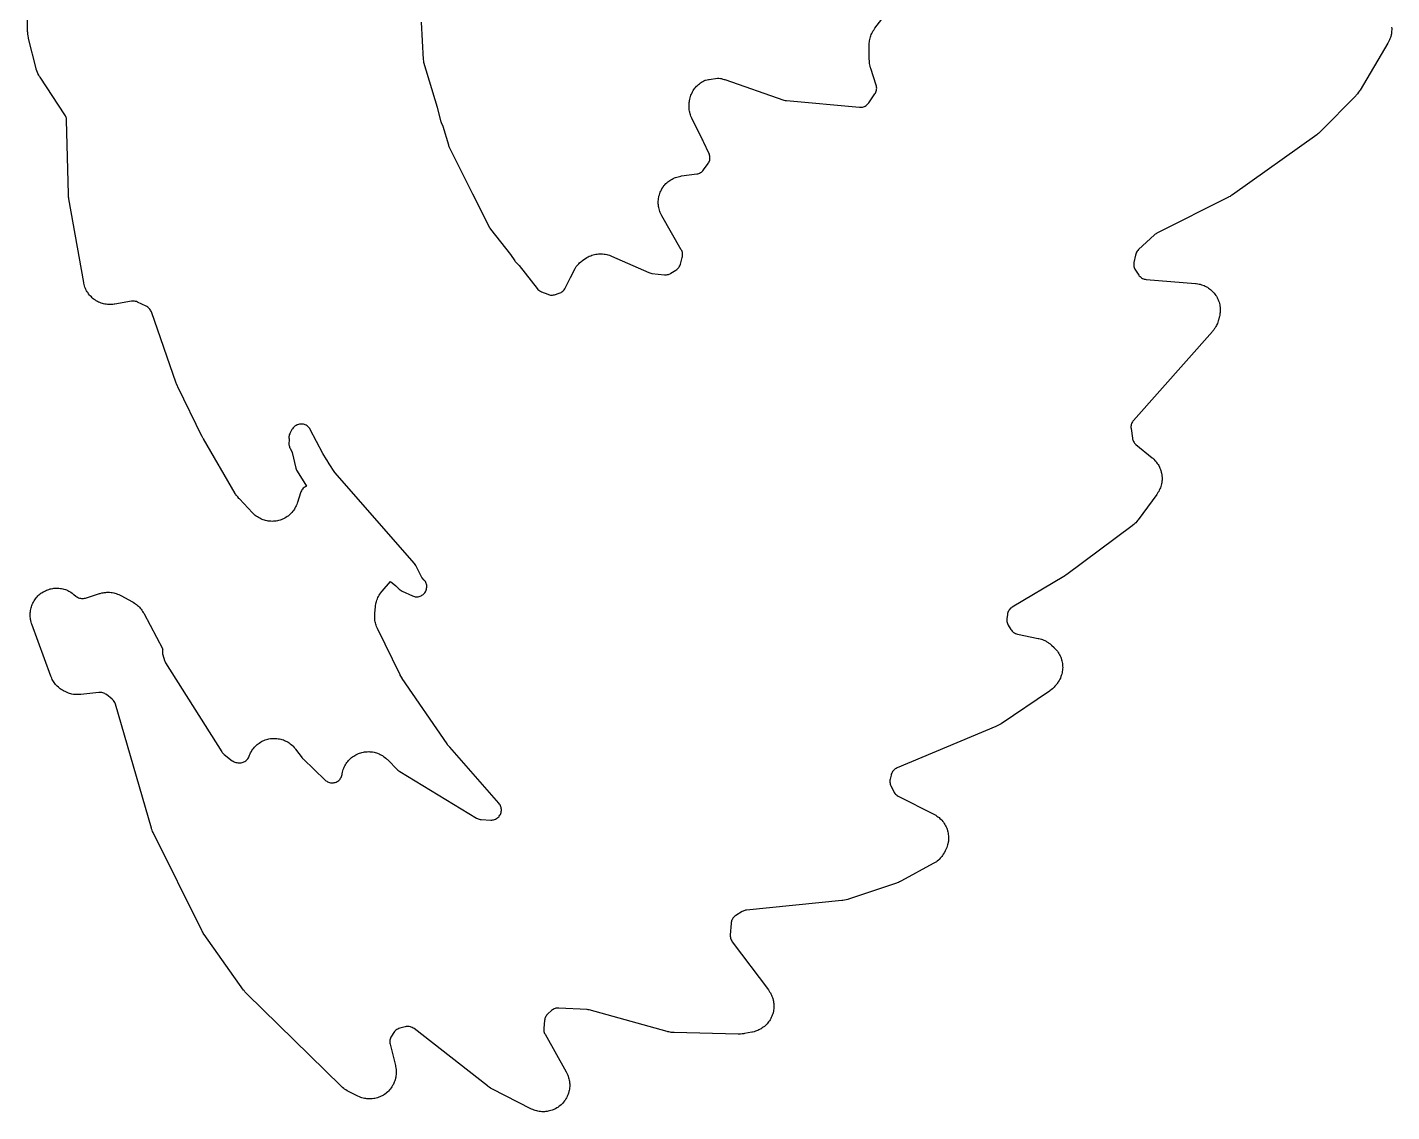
# Model space of a CAD drawing. Header units: millimetres. Extents: x 13 to 182, y 21 to 298.
# Drawn here: x 103.64 to 144.13, y 100.3 to 132.48 of the extents above; entities that cross this region are included whole.
import ezdxf

# ---------------------------------------------------------------- set-up
doc = ezdxf.new("R2010")
doc.units = ezdxf.units.MM
doc.layers.add('CUT', color=7, linetype='CONTINUOUS')

msp = doc.modelspace()

# ---------------------------------------------------------------- linework, layer by layer
at = {"layer": 'CUT'}
for points in [[(144.1284, 132.4899), (144.1311, 132.4454), (144.1314, 132.412), (144.1296, 132.3674), (144.1267, 132.3342), (144.1205, 132.29), (144.1142, 132.2572), (144.1037, 132.2138), (144.0942, 132.1818), (144.0795, 132.1397), (144.0669, 132.1087), (144.048, 132.0683), (144.0272, 132.0289), (144.0163, 132.0094), (143.1934, 130.6225), (143.1789, 130.5997), (143.1488, 130.5552), (143.1159, 130.5125), (143.0806, 130.4718), (143.0624, 130.452), (142.0316, 129.3999), (142.0174, 129.386), (141.9884, 129.3589), (141.9582, 129.333), (141.9268, 129.3086), (141.9109, 129.2967), (139.4043, 127.5113), (139.3901, 127.5015), (139.3613, 127.4827), (139.3319, 127.4649), (139.3018, 127.4483), (139.2865, 127.4403), (137.161, 126.3713), (137.1366, 126.3575), (137.1136, 126.3416), (137.0921, 126.3236), (136.6174, 125.8847), (136.5957, 125.8625), (136.5764, 125.8381), (136.5598, 125.8119), (136.5459, 125.7841), (136.535, 125.755), (136.5272, 125.7249), (136.4815, 125.5033), (136.477, 125.4739), (136.4754, 125.4441), (136.4767, 125.4144), (136.481, 125.3849), (136.4882, 125.356), (136.4982, 125.328), (136.511, 125.3011), (136.5263, 125.2755), (136.623, 125.1316), (136.6409, 125.1076), (136.661, 125.0856), (136.6833, 125.0657), (136.7074, 125.048), (136.7332, 125.0329), (136.7603, 125.0204), (136.7886, 125.0107), (136.8176, 125.0038), (136.8473, 124.9998), (138.3086, 124.8787), (138.3303, 124.8764), (138.3736, 124.8707), (138.4166, 124.8629), (138.4485, 124.8554), (138.4905, 124.8435), (138.5215, 124.833), (138.5622, 124.817), (138.5921, 124.8036), (138.631, 124.7838), (138.6594, 124.7675), (138.6962, 124.744), (138.7229, 124.725), (138.7573, 124.698), (138.782, 124.6766), (138.8136, 124.6464), (138.8362, 124.6226), (138.8647, 124.5895), (138.8848, 124.5637), (138.91, 124.528), (138.9275, 124.5003), (138.9491, 124.4623), (138.9638, 124.4331), (138.9816, 124.3932), (138.9935, 124.3627), (139.0073, 124.3212), (139.0162, 124.2897), (139.0259, 124.2471), (139.0317, 124.2149), (139.0372, 124.1715), (139.0398, 124.1389), (139.0411, 124.0952), (139.0406, 124.0625), (139.0376, 124.0189), (139.0339, 123.9863), (139.0268, 123.9432), (139.0175, 123.9005), (139.0124, 123.8793), (138.9897, 123.7942), (138.9838, 123.7741), (138.9712, 123.7343), (138.9567, 123.6951), (138.9445, 123.6663), (138.9265, 123.6286), (138.9117, 123.601), (138.8902, 123.5652), (138.8729, 123.5391), (138.8482, 123.5054), (138.822, 123.4729), (138.8085, 123.457), (136.4673, 120.8165), (136.4492, 120.794), (136.4334, 120.7699), (136.4199, 120.7444), (136.409, 120.7176), (136.4007, 120.69), (136.395, 120.6617), (136.3922, 120.6329), (136.3921, 120.6041), (136.3948, 120.5753), (136.4352, 120.2903), (136.4404, 120.263), (136.4481, 120.2363), (136.4582, 120.2104), (136.4707, 120.1856), (136.4854, 120.162), (136.5023, 120.1399), (136.5211, 120.1194), (136.5417, 120.1008), (137.0205, 119.7071), (137.0377, 119.6922), (137.0713, 119.6616), (137.1033, 119.6293), (137.1261, 119.6039), (137.1547, 119.5686), (137.1748, 119.541), (137.1997, 119.5029), (137.2169, 119.4735), (137.2378, 119.4331), (137.2519, 119.4021), (137.2687, 119.3598), (137.2796, 119.3275), (137.292, 119.2837), (137.2996, 119.2505), (137.3075, 119.2057), (137.3117, 119.1719), (137.315, 119.1265), (137.3158, 119.0924), (137.3145, 119.0469), (137.3118, 119.013), (137.306, 118.9678), (137.2999, 118.9343), (137.2895, 118.89), (137.2801, 118.8573), (137.2653, 118.8142), (137.2525, 118.7826), (137.2335, 118.7413), (137.2176, 118.7111), (137.1945, 118.672), (137.1694, 118.634), (137.1564, 118.6154), (136.6034, 117.8648), (136.5899, 117.8473), (136.562, 117.8132), (136.5325, 117.7804), (136.5092, 117.757), (136.4767, 117.7272), (136.4427, 117.6991), (136.4253, 117.6855), (134.4935, 116.2421), (134.4738, 116.2282), (134.4234, 116.1946), (134.4029, 116.1817), (132.87, 115.2752), (132.8447, 115.2585), (132.8213, 115.2393), (132.7999, 115.2178), (132.7807, 115.1943), (132.7641, 115.1689), (132.75, 115.142), (132.7388, 115.1138), (132.7305, 115.0847), (132.7251, 115.0548), (132.7093, 114.9304), (132.7071, 114.9015), (132.7076, 114.8725), (132.711, 114.8436), (132.7171, 114.8153), (132.7259, 114.7876), (132.7374, 114.761), (132.7513, 114.7355), (132.827, 114.6123), (132.8444, 114.5871), (132.8642, 114.5638), (132.8863, 114.5426), (132.9104, 114.5237), (132.9363, 114.5075), (132.9637, 114.4939), (132.9924, 114.4832), (133.022, 114.4755), (133.6421, 114.3475), (133.6622, 114.3429), (133.702, 114.3327), (133.7414, 114.3208), (133.7705, 114.3105), (133.8086, 114.2949), (133.8367, 114.282), (133.8732, 114.2631), (133.8999, 114.2476), (133.9346, 114.2254), (133.9598, 114.2076), (133.9923, 114.1823), (134.0236, 114.1556), (134.0389, 114.1418), (134.1095, 114.0757), (134.1257, 114.0597), (134.1572, 114.027), (134.1871, 113.9928), (134.2081, 113.966), (134.2344, 113.929), (134.2526, 113.9002), (134.275, 113.8607), (134.2902, 113.8303), (134.3085, 113.7887), (134.3206, 113.7569), (134.3346, 113.7136), (134.3434, 113.6808), (134.3529, 113.6364), (134.3584, 113.6028), (134.3634, 113.5576), (134.3655, 113.5236), (134.3659, 113.4782), (134.3645, 113.4442), (134.3604, 113.399), (134.3556, 113.3653), (134.3469, 113.3207), (134.3387, 113.2877), (134.3256, 113.2442), (134.3141, 113.2121), (134.2967, 113.1702), (134.282, 113.1395), (134.2605, 113.0995), (134.2369, 113.0607), (134.2246, 113.0416), (134.2029, 113.0096), (134.1905, 112.9922), (134.1648, 112.9579), (134.1374, 112.9249), (134.1158, 112.9012), (134.0855, 112.871), (134.0617, 112.8494), (134.0287, 112.8222), (133.9943, 112.7966), (133.9769, 112.7842), (132.5402, 111.8149), (132.5216, 111.803), (132.4838, 111.7801), (132.4449, 111.7591), (132.405, 111.74), (132.3849, 111.731), (129.449, 110.5003), (129.4234, 110.4881), (129.399, 110.4735), (129.3762, 110.4567), (129.355, 110.4379), (129.3357, 110.4171), (129.3185, 110.3946), (129.3034, 110.3705), (129.2907, 110.3452), (129.2804, 110.3187), (129.2727, 110.2914), (129.2445, 110.17), (129.2393, 110.1407), (129.2369, 110.1111), (129.2375, 110.0813), (129.241, 110.0518), (129.2475, 110.0228), (129.2568, 109.9945), (129.2688, 109.9673), (129.3528, 109.8005), (129.3685, 109.773), (129.387, 109.7474), (129.4081, 109.7238), (129.4316, 109.7026), (129.4571, 109.6839), (129.4845, 109.6681), (130.5396, 109.1306), (130.5592, 109.12), (130.598, 109.0977), (130.6357, 109.0736), (130.6629, 109.0541), (130.698, 109.0263), (130.7232, 109.0042), (130.7553, 108.9731), (130.7782, 108.9486), (130.8071, 108.9145), (130.8274, 108.8879), (130.8527, 108.851), (130.8703, 108.8225), (130.8919, 108.7833), (130.9065, 108.7532), (130.9241, 108.712), (130.9357, 108.6806), (130.9491, 108.6379), (130.9575, 108.6055), (130.9666, 108.5617), (130.9718, 108.5286), (130.9765, 108.4841), (130.9783, 108.4507), (130.9786, 108.4059), (130.9771, 108.3725), (130.9729, 108.3279), (130.9681, 108.2948), (130.9595, 108.2509), (130.9515, 108.2184), (130.9386, 108.1755), (130.9273, 108.144), (130.9102, 108.1027), (130.8911, 108.0622), (130.881, 108.0423), (130.8565, 107.9964), (130.8457, 107.9774), (130.8234, 107.9401), (130.7992, 107.904), (130.7799, 107.8778), (130.7523, 107.8441), (130.7305, 107.8199), (130.6999, 107.789), (130.6758, 107.767), (130.6423, 107.7392), (130.6163, 107.7197), (130.5802, 107.6953), (130.5431, 107.6726), (130.5243, 107.6618), (129.5788, 107.1467), (129.5613, 107.1377), (129.526, 107.1204), (129.4899, 107.1047), (129.4532, 107.0905), (129.4347, 107.0839), (128.0112, 106.6059), (127.9869, 106.5985), (127.938, 106.5851), (127.8884, 106.5745), (127.8383, 106.5667), (127.8131, 106.5635), (124.9845, 106.2846), (124.9571, 106.2806), (124.9302, 106.2741), (124.9039, 106.2652), (124.8786, 106.2538), (124.8545, 106.2402), (124.6636, 106.1205), (124.6404, 106.1043), (124.6188, 106.086), (124.599, 106.0658), (124.5812, 106.0438), (124.5655, 106.0202), (124.5522, 105.9953), (124.5412, 105.9692), (124.5328, 105.9421), (124.5269, 105.9145), (124.5237, 105.8863), (124.5008, 105.544), (124.5003, 105.5136), (124.5029, 105.4833), (124.5086, 105.4534), (124.5172, 105.4243), (124.5288, 105.3961), (124.5431, 105.3693), (124.5601, 105.3441), (125.6313, 103.9153), (125.644, 103.8976), (125.6683, 103.8616), (125.6909, 103.8245), (125.7065, 103.7959), (125.7254, 103.7568), (125.7381, 103.7269), (125.7531, 103.6861), (125.7629, 103.6551), (125.7739, 103.613), (125.7807, 103.5812), (125.7876, 103.5383), (125.7913, 103.506), (125.794, 103.4626), (125.7945, 103.4301), (125.7931, 103.3866), (125.7905, 103.3542), (125.7849, 103.3111), (125.7791, 103.2791), (125.7694, 103.2367), (125.7605, 103.2054), (125.7468, 103.1642), (125.735, 103.1339), (125.7173, 103.0942), (125.7026, 103.0651), (125.6812, 103.0273), (125.6638, 102.9998), (125.6388, 102.9643), (125.6188, 102.9386), (125.5905, 102.9056), (125.5682, 102.882), (125.5368, 102.8519), (125.5123, 102.8305), (125.4782, 102.8036), (125.4517, 102.7846), (125.4152, 102.7611), (125.387, 102.7449), (125.3484, 102.725), (125.3187, 102.7115), (125.2784, 102.6954), (125.2476, 102.6849), (125.2058, 102.6728), (125.1636, 102.6627), (125.1423, 102.6582), (124.9234, 102.6171), (124.9002, 102.6134), (124.8536, 102.6071), (124.8068, 102.6033), (124.7598, 102.602), (124.7362, 102.6019), (122.8342, 102.6469), (122.8158, 102.6478), (122.7789, 102.6502), (122.7421, 102.6541), (122.7147, 102.6581), (122.6783, 102.665), (122.6423, 102.6734), (122.6244, 102.678), (120.315, 103.3179), (120.2836, 103.3248), (120.2516, 103.3283), (119.4142, 103.3752), (119.3848, 103.3754), (119.3556, 103.3727), (119.3267, 103.3672), (119.2985, 103.3589), (119.2713, 103.3478), (119.2453, 103.3342), (119.2207, 103.318), (119.1978, 103.2996), (119.0883, 103.2019), (119.0684, 103.1825), (119.0505, 103.1614), (119.0345, 103.1387), (119.0208, 103.1146), (119.0093, 103.0893), (119.0002, 103.0631), (118.9936, 103.0362), (118.9895, 103.0087), (118.9653, 102.7742), (118.9637, 102.7435), (118.9653, 102.7128), (118.97, 102.6824), (118.9777, 102.6527), (118.9885, 102.6239), (119.0022, 102.5964), (119.6294, 101.4811), (119.6397, 101.4616), (119.6595, 101.4221), (119.6772, 101.3817), (119.689, 101.3508), (119.7028, 101.3088), (119.7115, 101.2769), (119.721, 101.2337), (119.7266, 101.2011), (119.7318, 101.1573), (119.7342, 101.1242), (119.7351, 101.0801), (119.7342, 101.047), (119.7308, 101.003), (119.7266, 100.9701), (119.7189, 100.9266), (119.7116, 100.8944), (119.6996, 100.8519), (119.6891, 100.8205), (119.6731, 100.7793), (119.6596, 100.7491), (119.6396, 100.7097), (119.6232, 100.681), (119.5994, 100.6438), (119.5803, 100.6168), (119.553, 100.5821), (119.5313, 100.5571), (119.5007, 100.5252), (119.4766, 100.5025), (119.4431, 100.4737), (119.4169, 100.4535), (119.3807, 100.4282), (119.3527, 100.4106), (119.3142, 100.389), (119.2846, 100.3742), (119.2441, 100.3565), (119.2132, 100.3447), (119.1712, 100.331), (119.1393, 100.3223), (119.0961, 100.3128), (119.0635, 100.3072), (119.0197, 100.302), (118.9867, 100.2997), (118.9425, 100.2988), (118.9094, 100.2997), (118.8654, 100.3032), (118.8326, 100.3073), (118.7891, 100.3151), (118.7568, 100.3224), (118.7143, 100.3344), (118.6829, 100.3449), (118.6418, 100.361), (118.6015, 100.379), (118.5815, 100.3886), (117.4401, 100.9691), (117.421, 100.9794), (117.3834, 101.0009), (117.3469, 101.0241), (117.3115, 101.0491), (117.2941, 101.062), (115.1143, 102.7648), (115.0892, 102.7825), (115.0623, 102.7975), (115.0341, 102.8096), (115.0048, 102.8188), (114.9746, 102.825), (114.944, 102.828), (114.9133, 102.8279), (114.8827, 102.8247), (114.8526, 102.8183), (114.6888, 102.7748), (114.6592, 102.7653), (114.6308, 102.7527), (114.6037, 102.7373), (114.5785, 102.7192), (114.5552, 102.6985), (114.5342, 102.6756), (114.5157, 102.6505), (114.4423, 102.5397), (114.4265, 102.5129), (114.4136, 102.4847), (114.4036, 102.4552), (114.3968, 102.4249), (114.3931, 102.394), (114.3926, 102.363), (114.3954, 102.332), (114.4013, 102.3015), (114.5597, 101.6659), (114.5646, 101.6441), (114.5732, 101.6002), (114.5797, 101.556), (114.5828, 101.5226), (114.5849, 101.478), (114.5847, 101.4445), (114.5823, 101.3998), (114.5788, 101.3665), (114.572, 101.3223), (114.5652, 101.2895), (114.554, 101.2462), (114.5441, 101.2142), (114.5286, 101.1722), (114.5155, 101.1414), (114.496, 101.1012), (114.4799, 101.0718), (114.4565, 101.0337), (114.4375, 101.0061), (114.4104, 100.9705), (114.3888, 100.9449), (114.3584, 100.9122), (114.3343, 100.8888), (114.3007, 100.8593), (114.2745, 100.8385), (114.2382, 100.8124), (114.21, 100.7943), (114.1712, 100.772), (114.1414, 100.7567), (114.1006, 100.7384), (114.0694, 100.7262), (114.027, 100.7119), (113.9948, 100.7029), (113.9512, 100.6929), (113.9182, 100.6871), (113.8738, 100.6816), (113.8404, 100.6791), (113.7957, 100.6779), (113.7622, 100.6788), (113.7176, 100.6821), (113.6844, 100.6862), (113.6403, 100.694), (113.6077, 100.7014), (113.5646, 100.7135), (113.5328, 100.7241), (113.4912, 100.7404), (113.4504, 100.7587), (113.4302, 100.7684), (113.1523, 100.9103), (113.1323, 100.9211), (113.0929, 100.9438), (113.0546, 100.9685), (113.027, 100.9884), (112.9915, 101.0168), (112.9574, 101.0469), (112.9408, 101.0624), (110.1614, 103.7871), (110.1474, 103.8015), (110.12, 103.8309), (110.0939, 103.8615), (110.0692, 103.8932), (110.0572, 103.9094), (108.8895, 105.557), (108.8798, 105.5713), (108.8609, 105.6003), (108.8431, 105.63), (108.8265, 105.6603), (108.8185, 105.6757), (107.3776, 108.5644), (107.3689, 108.5828), (107.3524, 108.6201), (107.3375, 108.6581), (107.3245, 108.6967), (107.3184, 108.7162), (106.2563, 112.391), (106.2463, 112.42), (106.2333, 112.4478), (106.2176, 112.4742), (106.1993, 112.4988), (106.1786, 112.5214), (106.1557, 112.5418), (105.9848, 112.6788), (105.9608, 112.6961), (105.9353, 112.7109), (105.9085, 112.7232), (105.8806, 112.7328), (105.8519, 112.7396), (105.8226, 112.7436), (105.7931, 112.7446), (105.7637, 112.7428), (105.222, 112.6819), (105.2003, 112.68), (105.1568, 112.6772), (105.1132, 112.6766), (105.0805, 112.6777), (105.0371, 112.6813), (105.0047, 112.6855), (104.9617, 112.6933), (104.9299, 112.7007), (104.8879, 112.7125), (104.857, 112.723), (104.8164, 112.7388), (104.7766, 112.7567), (104.7569, 112.7661), (104.7329, 112.7783), (104.7143, 112.7883), (104.6776, 112.8091), (104.6419, 112.8317), (104.616, 112.8498), (104.5826, 112.8756), (104.5585, 112.8961), (104.5277, 112.925), (104.5056, 112.9476), (104.4776, 112.9792), (104.4578, 113.0038), (104.4328, 113.0379), (104.4154, 113.0643), (104.3938, 113.1006), (104.3788, 113.1285), (104.3607, 113.1666), (104.3444, 113.2055), (104.3367, 113.2252), (103.7728, 114.7707), (103.7659, 114.7913), (103.753, 114.8328), (103.7421, 114.8749), (103.7354, 114.9069), (103.7287, 114.9499), (103.7251, 114.9823), (103.7225, 115.0257), (103.7222, 115.0583), (103.7238, 115.1018), (103.7266, 115.1343), (103.7324, 115.1774), (103.7383, 115.2095), (103.7483, 115.2518), (103.7572, 115.2832), (103.7712, 115.3244), (103.7832, 115.3547), (103.8011, 115.3944), (103.816, 115.4234), (103.8376, 115.4611), (103.8552, 115.4886), (103.8804, 115.5241), (103.9006, 115.5497), (103.9291, 115.5826), (103.9516, 115.6061), (103.9832, 115.6361), (104.0079, 115.6574), (104.0422, 115.6841), (104.0688, 115.7029), (104.1055, 115.7263), (104.1339, 115.7424), (104.1727, 115.7621), (104.2024, 115.7754), (104.243, 115.7912), (104.2739, 115.8016), (104.3157, 115.8135), (104.3475, 115.8208), (104.3903, 115.8286), (104.4226, 115.8328), (104.466, 115.8364), (104.4986, 115.8375), (104.5421, 115.8368), (104.5747, 115.8348), (104.6179, 115.83), (104.6501, 115.8248), (104.6927, 115.8158), (104.7242, 115.8075), (104.7657, 115.7945), (104.7963, 115.7832), (104.8364, 115.7662), (104.8657, 115.752), (104.9039, 115.7312), (104.9318, 115.7142), (104.9678, 115.6898), (105.0026, 115.6637), (105.0197, 115.6503), (105.0796, 115.6007), (105.1035, 115.5828), (105.1291, 115.5674), (105.1561, 115.5546), (105.1842, 115.5445), (105.2132, 115.5373), (105.2427, 115.533), (105.2726, 115.5317), (105.3024, 115.5333), (105.3319, 115.5379), (105.3608, 115.5454), (105.7796, 115.6769), (105.8013, 115.6832), (105.845, 115.6945), (105.8891, 115.7036), (105.9225, 115.7088), (105.9674, 115.7135), (106.0011, 115.7153), (106.0462, 115.7154), (106.0799, 115.7138), (106.1248, 115.7095), (106.1582, 115.7045), (106.2025, 115.6957), (106.2352, 115.6874), (106.2783, 115.6742), (106.3101, 115.6627), (106.3517, 115.6452), (106.3923, 115.6257), (106.4124, 115.6155), (106.7571, 115.428), (106.776, 115.4171), (106.8133, 115.3945), (106.8494, 115.37), (106.8756, 115.3504), (106.9091, 115.3226), (106.9333, 115.3005), (106.964, 115.2696), (106.9859, 115.2453), (107.0135, 115.2115), (107.0329, 115.1852), (107.0571, 115.1489), (107.0795, 115.1115), (107.0902, 115.0925), (107.6574, 114.0312), (107.6509, 114.005), (107.6466, 113.9757), (107.6452, 113.9461), (107.6467, 113.9166), (107.6511, 113.8873), (107.6584, 113.8587), (107.7091, 113.6937), (107.718, 113.6688), (107.7291, 113.6447), (107.7422, 113.6217), (109.4094, 110.9796), (109.4245, 110.9578), (109.4414, 110.9375), (109.4601, 110.9188), (109.4803, 110.9018), (109.7207, 110.7171), (109.7455, 110.7), (109.7718, 110.6854), (109.7994, 110.6736), (109.8281, 110.6646), (109.8576, 110.6585), (109.8875, 110.6554), (109.9244, 110.6534), (109.9538, 110.6533), (109.9831, 110.656), (110.012, 110.6617), (110.0402, 110.6701), (110.0674, 110.6812), (110.0934, 110.6949), (110.1179, 110.7112), (110.1408, 110.7297), (110.1617, 110.7504), (110.1804, 110.773), (110.1969, 110.7974), (110.2109, 110.8233), (110.2223, 110.8504), (110.2323, 110.8778), (110.2497, 110.9191), (110.2643, 110.9493), (110.2857, 110.9887), (110.3032, 111.0174), (110.3285, 111.0545), (110.3488, 111.0812), (110.3776, 111.1156), (110.4005, 111.1402), (110.4326, 111.1715), (110.4578, 111.1938), (110.4928, 111.2217), (110.5201, 111.2414), (110.5578, 111.2657), (110.5869, 111.2825), (110.6268, 111.303), (110.6574, 111.3168), (110.6992, 111.3332), (110.731, 111.3439), (110.7742, 111.356), (110.8069, 111.3635), (110.8511, 111.3713), (110.8844, 111.3755), (110.9292, 111.3788), (110.9627, 111.3797), (111.0076, 111.3785), (111.0411, 111.376), (111.0856, 111.3705), (111.1187, 111.3646), (111.1624, 111.3547), (111.1947, 111.3456), (111.2372, 111.3313), (111.2685, 111.319), (111.3094, 111.3006), (111.3393, 111.2853), (111.3781, 111.2628), (111.4064, 111.2446), (111.4428, 111.2184), (111.4691, 111.1975), (111.5027, 111.1678), (111.5267, 111.1444), (111.5573, 111.1115), (111.5861, 111.0772), (111.6001, 111.0596), (111.7937, 110.804), (111.8087, 110.7858), (111.825, 110.7689), (112.4767, 110.1427), (112.4988, 110.1234), (112.5228, 110.1063), (112.5483, 110.0917), (112.5751, 110.0797), (112.6029, 110.0703), (112.6316, 110.0637), (112.6607, 110.0599), (112.6901, 110.059), (112.7194, 110.061), (112.7484, 110.0659), (112.7768, 110.0735), (112.8043, 110.0839), (112.8306, 110.097), (112.8556, 110.1125), (112.8789, 110.1305), (112.9003, 110.1506), (112.9197, 110.1727), (112.9368, 110.1966), (112.9515, 110.2221), (112.9636, 110.2488), (112.973, 110.2767), (112.9797, 110.3053), (112.9844, 110.3312), (112.9935, 110.3752), (113.0049, 110.4187), (113.015, 110.4509), (113.0306, 110.493), (113.0439, 110.524), (113.0637, 110.5644), (113.08, 110.5939), (113.1037, 110.6321), (113.1229, 110.6598), (113.1503, 110.6955), (113.1721, 110.7212), (113.2029, 110.7539), (113.2272, 110.7773), (113.2612, 110.8068), (113.2877, 110.8276), (113.3244, 110.8536), (113.3529, 110.8716), (113.392, 110.8938), (113.4221, 110.909), (113.4633, 110.9271), (113.4947, 110.9392), (113.5375, 110.9531), (113.57, 110.962), (113.6139, 110.9716), (113.6472, 110.9771), (113.6919, 110.9823), (113.7255, 110.9845), (113.7705, 110.9852), (113.8041, 110.9841), (113.849, 110.9803), (113.8824, 110.9757), (113.9266, 110.9675), (113.9593, 110.9597), (114.0025, 110.947), (114.0343, 110.936), (114.076, 110.9191), (114.1066, 110.9049), (114.1464, 110.8839), (114.1754, 110.8668), (114.2129, 110.8419), (114.2401, 110.822), (114.2749, 110.7935), (114.3083, 110.7634), (114.3246, 110.7479), (114.6334, 110.4395), (114.6603, 110.4156), (114.6899, 110.3952), (116.9691, 109.0138), (116.995, 108.9998), (117.0222, 108.9884), (117.0503, 108.9798), (117.0791, 108.9739), (117.1084, 108.9708), (117.3906, 108.9556), (117.4198, 108.9554), (117.449, 108.9581), (117.4778, 108.9636), (117.5058, 108.972), (117.533, 108.983), (117.5589, 108.9965), (117.5834, 109.0126), (117.6062, 109.031), (117.6271, 109.0515), (117.6459, 109.0739), (117.6624, 109.0981), (117.6765, 109.1238), (117.688, 109.1507), (117.6969, 109.1786), (117.7029, 109.2072), (117.7062, 109.2363), (117.7066, 109.2656), (117.7042, 109.2948), (117.6989, 109.3236), (117.6908, 109.3517), (117.68, 109.3789), (117.6667, 109.405), (117.6508, 109.4296), (117.6327, 109.4526), (116.1766, 111.1183), (116.1559, 111.1398), (116.1331, 111.1591), (116.1236, 111.1656), (116.1221, 111.1691), (116.1093, 111.1953), (116.094, 111.2201), (114.7667, 113.1541), (114.7576, 113.168), (114.7399, 113.196), (114.7232, 113.2246), (114.7076, 113.2538), (114.7, 113.2686), (114.0304, 114.6402), (114.0218, 114.6591), (114.0053, 114.6972), (113.9906, 114.7361), (113.9809, 114.7657), (113.9698, 114.8058), (113.963, 114.8361), (113.9556, 114.8771), (113.9516, 114.9079), (113.9481, 114.9493), (113.9469, 114.9805), (113.9472, 115.022), (113.9495, 115.0635), (113.9511, 115.0842), (113.9724, 115.2957), (113.9752, 115.3185), (113.9822, 115.3639), (113.9914, 115.4089), (114, 115.4422), (114.0138, 115.486), (114.0258, 115.5182), (114.0439, 115.5604), (114.0591, 115.5913), (114.0815, 115.6314), (114.0998, 115.6605), (114.1261, 115.6981), (114.1543, 115.7343), (114.1689, 115.7521), (114.4167, 116.0386), (114.5739, 115.9026), (114.6746, 115.8057), (114.7004, 115.7835), (114.7286, 115.7644), (114.7588, 115.7486), (115.0689, 115.6079), (115.0959, 115.5972), (115.1239, 115.5891), (115.1525, 115.5838), (115.1815, 115.5813), (115.2106, 115.5817), (115.2396, 115.5848), (115.2681, 115.5907), (115.2959, 115.5994), (115.3227, 115.6107), (115.3483, 115.6246), (115.3724, 115.6409), (115.3949, 115.6594), (115.4154, 115.68), (115.4338, 115.7025), (115.45, 115.7268), (115.4638, 115.7524), (115.475, 115.7793), (115.4835, 115.8071), (115.4893, 115.8356), (115.4923, 115.8646), (115.4925, 115.8937), (115.4899, 115.9227), (115.4845, 115.9513), (115.4763, 115.9792), (115.4655, 116.0062), (115.4521, 116.0321), (115.4362, 116.0565), (115.4181, 116.0793), (115.3503, 116.1563), (115.1635, 116.5112), (115.1454, 116.5411), (115.1241, 116.5687), (112.7652, 119.2724), (112.5985, 119.5312), (112.5249, 119.6454), (112.5203, 119.6527), (112.404, 119.8332), (112.0348, 120.5471), (112.02, 120.5726), (112.0027, 120.5966), (111.9832, 120.6187), (111.9615, 120.6388), (111.938, 120.6567), (111.9129, 120.6722), (111.8863, 120.6851), (111.8587, 120.6954), (111.8301, 120.7029), (111.8009, 120.7075), (111.7715, 120.7093), (111.742, 120.7081), (111.7127, 120.7041), (111.684, 120.6972), (111.6561, 120.6875), (111.6425, 120.682), (111.6153, 120.6694), (111.5894, 120.6542), (111.5652, 120.6364), (111.543, 120.6163), (111.5228, 120.5941), (111.5049, 120.5699), (111.4896, 120.5441), (111.4363, 120.4434), (111.4234, 120.4156), (111.4133, 120.3866), (111.4063, 120.3567), (111.4024, 120.3263), (111.4016, 120.2957), (111.4039, 120.2651), (111.4093, 120.2349), (111.4108, 120.2284), (111.4082, 120.2086), (111.4032, 120.1503), (111.4021, 120.1231), (111.4035, 120.0958), (111.4074, 120.0688), (111.4137, 120.0422), (111.4224, 120.0164), (111.4334, 119.9914), (111.4952, 119.8668), (111.604, 119.4005), (111.6132, 119.3693), (111.6256, 119.3391), (111.6413, 119.3106), (111.9205, 118.8604), (111.9031, 118.8532), (111.8759, 118.8385), (111.8503, 118.8211), (111.8267, 118.8012), (111.8052, 118.7789), (111.7861, 118.7545), (111.7697, 118.7283), (111.756, 118.7005), (111.7453, 118.6715), (111.6554, 118.3834), (111.6483, 118.3623), (111.633, 118.3205), (111.6156, 118.2795), (111.601, 118.2495), (111.5797, 118.2104), (111.5622, 118.1819), (111.5371, 118.1452), (111.5169, 118.1186), (111.4883, 118.0845), (111.4656, 118.06), (111.4337, 118.0289), (111.4087, 118.0068), (111.374, 117.979), (111.3469, 117.9595), (111.3095, 117.9353), (111.2807, 117.9185), (111.2411, 117.8981), (111.2107, 117.8843), (111.1693, 117.8679), (111.1377, 117.8572), (111.0949, 117.8449), (111.0624, 117.8374), (111.0186, 117.8294), (110.9855, 117.8251), (110.9411, 117.8215), (110.9078, 117.8205), (110.8633, 117.8214), (110.83, 117.8236), (110.7857, 117.8289), (110.7529, 117.8344), (110.7094, 117.844), (110.6772, 117.8528), (110.6348, 117.8666), (110.6037, 117.8786), (110.5629, 117.8965), (110.5331, 117.9115), (110.4943, 117.9334), (110.4661, 117.9512), (110.4297, 117.9768), (110.4034, 117.9973), (110.3697, 118.0264), (110.3375, 118.0571), (110.3217, 118.0729), (109.9313, 118.4839), (109.9139, 118.5033), (109.8802, 118.5432), (109.8489, 118.5849), (109.82, 118.6284), (109.8062, 118.6506), (108.8646, 120.2669), (108.8568, 120.2809), (108.8378, 120.3162), (108.8305, 120.3304), (108.1033, 121.812), (108.0921, 121.8366), (108.0661, 121.8988), (108.0564, 121.9241), (107.3178, 124.0376), (107.3065, 124.0654), (107.2925, 124.0919), (107.2759, 124.1169), (107.2569, 124.1401), (107.2356, 124.1613), (107.2124, 124.1802), (107.1874, 124.1968), (107.1608, 124.2108), (106.9027, 124.3305), (106.8745, 124.3419), (106.8452, 124.3503), (106.8153, 124.3558), (106.7849, 124.3582), (106.7545, 124.3575), (106.7242, 124.3537), (106.237, 124.2675), (106.2152, 124.2642), (106.1715, 124.2587), (106.1275, 124.2553), (106.0945, 124.2544), (106.0504, 124.2553), (106.0175, 124.2576), (105.9737, 124.2628), (105.9411, 124.2684), (105.8981, 124.2779), (105.8662, 124.2866), (105.8243, 124.3002), (105.7934, 124.312), (105.753, 124.3297), (105.7234, 124.3444), (105.685, 124.366), (105.657, 124.3836), (105.6208, 124.4088), (105.5947, 124.429), (105.5612, 124.4577), (105.5372, 124.4804), (105.5066, 124.5122), (105.4849, 124.5371), (105.4576, 124.5717), (105.4385, 124.5986), (105.4147, 124.6358), (105.3983, 124.6645), (105.3783, 124.7038), (105.3647, 124.7339), (105.3487, 124.775), (105.3381, 124.8063), (105.3262, 124.8487), (105.3163, 124.8917), (105.3119, 124.9133), (104.8686, 127.3916), (104.8659, 127.4086), (104.8611, 127.4427), (104.8577, 127.4769), (104.8555, 127.5112), (104.8548, 127.5284), (104.8019, 129.7262), (104.7999, 129.7541), (104.7954, 129.7817), (104.7882, 129.8088), (104.7786, 129.8351), (104.7666, 129.8604), (104.7522, 129.8845), (104.014, 131.0003), (104.0007, 131.0218), (103.9753, 131.0654), (103.9523, 131.1103), (103.937, 131.145), (103.9192, 131.1922), (103.9041, 131.2404), (103.8972, 131.2647), (103.6736, 132.1501), (103.6679, 132.1757), (103.6581, 132.227), (103.6513, 132.2789), (103.6475, 132.331), (103.6463, 132.3572), (103.6361, 133.0534)], [(115.3301, 132.6331), (115.3881, 131.5229), (115.3921, 131.4876), (115.4002, 131.4529), (115.7992, 130.114), (115.8995, 129.7104), (115.9073, 129.6842), (115.9175, 129.6588), (115.9682, 129.547), (116.1326, 128.9952), (116.1411, 128.9706), (116.1517, 128.9469), (116.8415, 127.5654), (116.8417, 127.5648), (116.852, 127.5443), (117.3511, 126.5448), (117.3661, 126.5182), (117.3838, 126.4933), (117.9746, 125.7424), (118.1024, 125.5534), (118.119, 125.5311), (118.1376, 125.5104), (118.2331, 125.4139), (118.773, 124.7278), (118.7932, 124.7047), (118.8156, 124.6838), (118.8401, 124.6652), (118.8663, 124.6493), (118.894, 124.6361), (119.0822, 124.5583), (119.1097, 124.5484), (119.138, 124.5413), (119.1668, 124.537), (119.1959, 124.5355), (119.2251, 124.5368), (119.2539, 124.5409), (119.2823, 124.5479), (119.4196, 124.5886), (119.4489, 124.599), (119.477, 124.6124), (119.5036, 124.6286), (119.5283, 124.6474), (119.551, 124.6688), (119.5713, 124.6923), (119.5891, 124.7179), (119.6041, 124.7451), (119.7563, 125.0584), (119.8982, 125.3246), (119.9087, 125.3432), (119.9304, 125.3796), (119.9413, 125.3962), (119.9494, 125.4067), (119.9713, 125.4325), (120.0022, 125.4655), (120.0266, 125.489), (120.0606, 125.5186), (120.0961, 125.5466), (120.1142, 125.5601), (120.1848, 125.6101), (120.2041, 125.623), (120.2432, 125.6478), (120.2835, 125.6705), (120.3146, 125.686), (120.3571, 125.7045), (120.3895, 125.7166), (120.4337, 125.7307), (120.4673, 125.7394), (120.5126, 125.7488), (120.5469, 125.7541), (120.593, 125.7588), (120.6276, 125.7605), (120.6739, 125.7605), (120.7086, 125.7586), (120.7547, 125.7538), (120.7889, 125.7484), (120.8342, 125.7388), (120.8678, 125.7299), (120.9119, 125.7158), (120.9552, 125.6994), (120.9766, 125.6906), (122.0843, 125.2044), (122.1133, 125.1935), (122.1432, 125.1855), (122.1738, 125.1808), (122.5514, 125.1415), (122.5796, 125.1399), (122.6079, 125.1409), (122.6359, 125.1446), (122.6634, 125.151), (122.6902, 125.1599), (122.7161, 125.1712), (122.7407, 125.185), (122.889, 125.277), (122.9122, 125.293), (122.9338, 125.311), (122.9536, 125.331), (122.9714, 125.3528), (122.9871, 125.3761), (123.0006, 125.4008), (123.0117, 125.4267), (123.0203, 125.4535), (123.0747, 125.6543), (123.081, 125.683), (123.0844, 125.7121), (123.085, 125.7414), (123.0827, 125.7707), (123.0776, 125.7996), (123.0697, 125.8278), (123.059, 125.8552), (123.0457, 125.8814), (122.471, 126.889), (122.4605, 126.9084), (122.4406, 126.9476), (122.4226, 126.9878), (122.4107, 127.0185), (122.3967, 127.0603), (122.3878, 127.092), (122.378, 127.1349), (122.3722, 127.1674), (122.3667, 127.2111), (122.3641, 127.2439), (122.3628, 127.2879), (122.3635, 127.3209), (122.3665, 127.3648), (122.3704, 127.3975), (122.3777, 127.4409), (122.3847, 127.4731), (122.3962, 127.5156), (122.4064, 127.547), (122.422, 127.5882), (122.4352, 127.6184), (122.4547, 127.6578), (122.4708, 127.6866), (122.4941, 127.7239), (122.5129, 127.751), (122.5398, 127.7859), (122.5611, 127.811), (122.5913, 127.8431), (122.615, 127.866), (122.6481, 127.895), (122.6739, 127.9155), (122.7097, 127.9411), (122.7374, 127.9589), (122.7756, 127.9809), (122.8049, 127.996), (122.845, 128.0142), (122.8757, 128.0263), (122.9173, 128.0404), (122.949, 128.0495), (122.9919, 128.0595), (123.0352, 128.0674), (123.0569, 128.0709), (123.5033, 128.1301), (123.5332, 128.1356), (123.5624, 128.1441), (123.5906, 128.1556), (123.6175, 128.1698), (123.6428, 128.1867), (123.6663, 128.206), (123.6876, 128.2276), (123.7067, 128.2513), (123.8413, 128.4369), (123.8574, 128.4615), (123.8711, 128.4877), (123.882, 128.5151), (123.8903, 128.5434), (123.8957, 128.5724), (123.8983, 128.6018), (123.8979, 128.6313), (123.8947, 128.6606), (123.8886, 128.6894), (123.8797, 128.7175), (123.8681, 128.7446), (123.7125, 129.0631), (123.7066, 129.0821), (123.6953, 129.1087), (123.6816, 129.1341), (123.6627, 129.1652), (123.3599, 129.7852), (123.3508, 129.8052), (123.3334, 129.8457), (123.318, 129.887), (123.308, 129.9184), (123.2968, 129.961), (123.2899, 129.9933), (123.2829, 130.0368), (123.2792, 130.0696), (123.2765, 130.1136), (123.276, 130.1466), (123.2776, 130.1906), (123.2813, 130.2345), (123.2837, 130.2564), (123.2873, 130.2827), (123.2908, 130.3049), (123.299, 130.3491), (123.3094, 130.3928), (123.3188, 130.4252), (123.3336, 130.4677), (123.3462, 130.4989), (123.3651, 130.5397), (123.3807, 130.5695), (123.4036, 130.6082), (123.4221, 130.6363), (123.4488, 130.6726), (123.47, 130.6987), (123.5001, 130.7321), (123.5239, 130.756), (123.5572, 130.7862), (123.5832, 130.8076), (123.6194, 130.8343), (123.6474, 130.853), (123.686, 130.876), (123.7158, 130.8918), (123.7565, 130.9108), (123.7663, 130.9148), (123.767, 130.915), (123.8098, 130.9259), (123.8531, 130.9346), (123.8749, 130.9385), (124.1166, 130.975), (124.1318, 130.9743), (124.1637, 130.9712), (124.2061, 130.9651), (124.2376, 130.959), (124.2793, 130.9489), (124.3203, 130.9368), (124.3407, 130.9302), (126.093, 130.3223), (126.1283, 130.3124), (126.1647, 130.3069), (128.3392, 130.1132), (128.3681, 130.112), (128.3969, 130.1136), (128.4255, 130.118), (128.4535, 130.1251), (128.4807, 130.1349), (128.5068, 130.1472), (128.5316, 130.162), (128.5549, 130.1791), (128.5764, 130.1984), (128.596, 130.2197), (128.6135, 130.2427), (128.7933, 130.5057), (128.8092, 130.5317), (128.8223, 130.5592), (128.8327, 130.5878), (128.84, 130.6174), (128.8444, 130.6476), (128.8456, 130.678), (128.8437, 130.7084), (128.8388, 130.7385), (128.8309, 130.7679), (128.6695, 131.2634), (128.6629, 131.2854), (128.651, 131.3296), (128.6413, 131.3743), (128.6358, 131.4082), (128.6307, 131.4537), (128.6279, 131.4994), (128.6271, 131.5223), (128.6232, 131.9435), (128.6235, 131.965), (128.6251, 132.008), (128.6288, 132.0509), (128.6331, 132.0828), (128.6409, 132.1251), (128.6483, 132.1565), (128.6601, 132.1979), (128.6704, 132.2284), (128.686, 132.2684), (128.6992, 132.2979), (128.7186, 132.3362), (128.7346, 132.3643), (128.7576, 132.4006), (128.7823, 132.4358), (128.7951, 132.4531), (129.0715, 132.8092)]]:
    msp.add_lwpolyline(points, dxfattribs=at)

doc.saveas('drawing.dxf')
